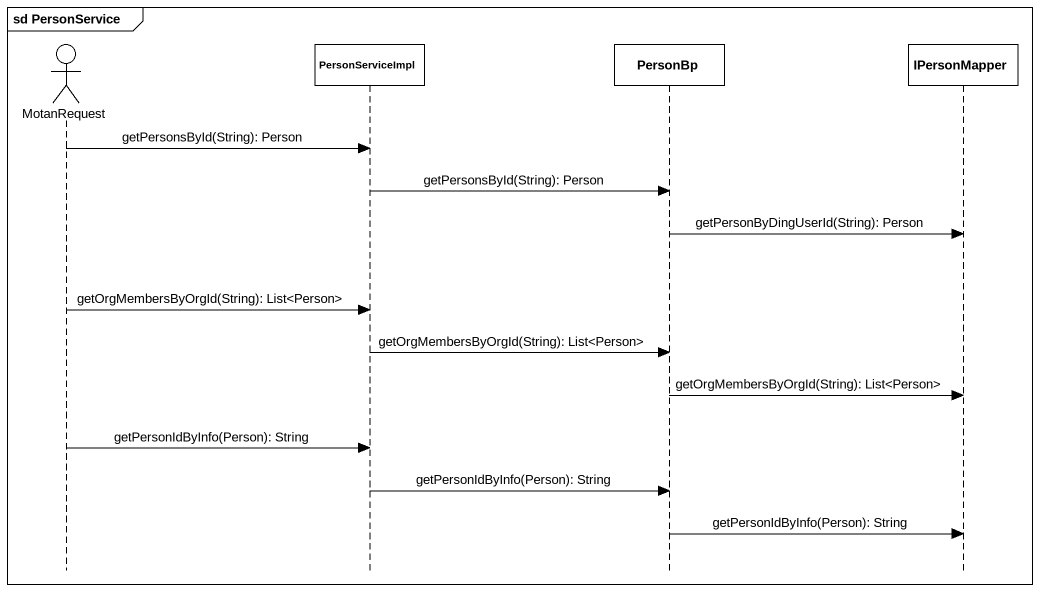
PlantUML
@startuml
mainframe sd PersonService
hide footbox
actor MotanRequest
participant PersonServiceImpl
participant PersonBp
participant IPersonMapper

MotanRequest -> PersonServiceImpl : getPersonsById(String): Person
PersonServiceImpl -> PersonBp : getPersonsById(String): Person
PersonBp -> IPersonMapper : getPersonByDingUserId(String): Person
MotanRequest -> PersonServiceImpl : getOrgMembersByOrgId(String): List<Person>
PersonServiceImpl -> PersonBp : getOrgMembersByOrgId(String): List<Person>
PersonBp -> IPersonMapper : getOrgMembersByOrgId(String): List<Person>
MotanRequest -> PersonServiceImpl : getPersonIdByInfo(Person): String
PersonServiceImpl -> PersonBp : getPersonIdByInfo(Person): String
PersonBp -> IPersonMapper : getPersonIdByInfo(Person): String
@enduml
